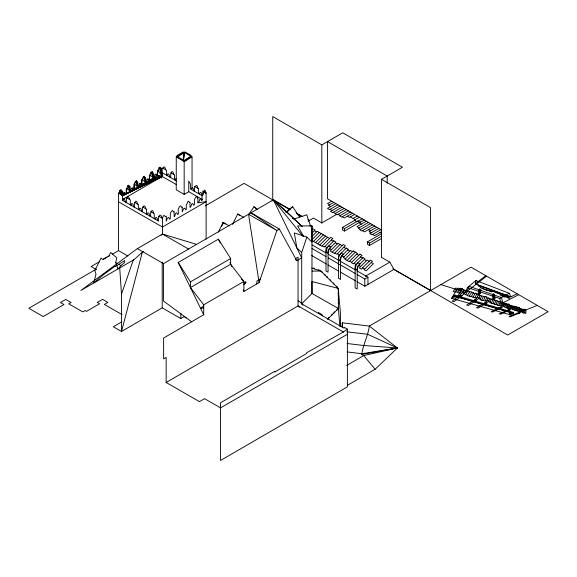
<?xml version="1.0" encoding="UTF-8"?>
<svg xmlns="http://www.w3.org/2000/svg" width="577" height="577" viewBox="0 0 577 577"><rect width="100%" height="100%" fill="white"/><g stroke="black" fill="none" stroke-linecap="round" stroke-linejoin="round"><path stroke-width="0.87" d="M338.302 289.2L338.302 288.817M338.382 306.185L338.382 307.325M338.36 302.73L338.36 302.362M338.331 295.374L338.331 294.97M338.317 292.791L338.317 292.402M485.098 287.411L485.084 289.769L483.67 289.257L483.75 286.913M303.653 236.411L297.523 225.946L311.962 225.924L311.991 293.469L301.699 303.819L302.875 305.161M331.703 315.222L332.193 314.003L332.41 314.515M313.022 268.442L313.838 267.98L314.191 268.824M482.386 286.408L482.257 288.464L480.814 287.945L481.002 285.903M326.885 277.054L327.087 276.592L327.541 277.71M333.888 313.03L334.386 311.796L334.617 312.294M183.32 152.855L177.103 157.442L177.002 155.552L183.32 151.881L183.363 161.041L184.842 151.823L191.11 155.422L191.11 156.389L183.363 161.041L184.135 152.386L192.054 156.937L192.054 188.246M480.432 293.448L480.785 289.531L479.581 289.106L478.773 289.69L478.268 293.606L479.559 294.039L480.432 293.448L479.134 293.015L478.268 293.606M166.58 175.249L166.58 170.302L162.209 167.799L162.209 176.461L133.972 189.133L134.441 183.912L135.314 181.452L136.432 180.803L137.304 182.253L137.73 186.948L162.209 176.461L176.18 184.489M159.144 167.618L162.209 176.461L141.661 184.669L142.187 179.418L143.262 176.843L144.243 176.273L145.051 177.752L145.592 182.39L162.209 176.461L159.8 167.243L159.144 167.618L157.968 170.258L157.463 175.502L122.425 195.834L119.836 190.439L120.889 189.826L121.725 191.29L122.425 195.834L162.209 176.461L159.8 167.243L160.731 168.657L161.473 173.172L162.209 172.747L176.439 180.911M479.559 294.039L479.97 290.101L480.785 289.531M161.163 177.904L162.209 176.461L149.393 180.183L149.955 174.91L151.008 172.343L152.169 171.672L153.302 177.918L162.209 176.461L157.968 170.258L157.463 170.554L157.463 175.502L162.209 176.461L161.199 177.947M328.529 318.417L329.005 317.307L329.236 317.711M330.051 280.206L330.282 279.766L330.765 280.912M162.209 176.461L133.395 189.472L132.508 187.72L131.549 188.282L130.568 191.11L162.209 176.461L138.285 186.631L139.23 183.818L141.149 184.965L162.209 176.461L125.656 193.959L124.697 192.256L123.774 192.79L122.851 195.589L162.209 176.461L146.075 182.108L147.077 179.267L148.909 180.464L162.209 176.461L126.269 193.605L126.875 188.304L127.697 185.873L128.707 185.282L129.472 186.797L130.085 191.391L162.209 176.461L157.196 175.653L155.033 174.651L153.85 177.601L162.209 176.461L122.36 199.592M479.134 293.015L479.581 289.106M336.954 309.943L337.437 308.818L337.682 309.214M336.564 286.675L336.788 286.264L337.257 287.368M479.602 285.391L479.451 286.639L480.886 287.158M515.225 310.383L515.73 306.603M324.591 274.775L324.837 274.356L325.341 275.525M478.189 284.865L478.037 285.86L479.48 286.387M333.275 283.415L333.52 283.018L334.011 284.144M321.519 271.724L321.771 271.334L322.269 272.474M115.768 262.593L116.698 257.811L110.669 252.488L109.075 255.741L102.656 259.462L101.018 258.049L94.859 270.483L95.977 274.082L93.784 282.99L102.915 275.106L115.075 266.127L115.111 266.617L124.697 260.552L124.755 262.434L120.946 265.564L117.975 268.954L115.768 262.593L117.246 263.444M222.83 224.15L223.176 222.412L229.249 225.895M506.072 307.692L506.858 304.036M510.89 296.903L475.311 283.805L476.039 280.552L509.289 293.282L510.89 296.903L516.985 293.7M318.338 270.202L318.742 269.697L319.571 270.606M142.541 251.363L121.502 331.486L113.294 326.77L121.769 321.851M497.562 305.06L498.651 301.353M119.836 190.439L119.136 192.797L118.523 193.151L118.523 250.627L112.436 254.161M496.069 304.606L497.223 300.884M119.057 193.454L119.583 191.802L121.668 194.954M494.561 304.137L495.766 300.408M301.699 252.51L306.849 237.075L294.32 232.92L296.866 247.987L301.699 252.51L301.699 303.819M493.039 303.668L494.301 299.925M243.119 289.805L243.912 291.428L259.102 282.607L276.866 230.504L279.362 229.062L296.78 260.739L301.699 257.89L273.375 199.83L163.471 263.61L163.551 301.086L191.593 321.786M162.209 261.958L162.209 307.858L121.502 331.486L121.502 294.104L133.511 259.405M122.807 200.558L123.464 198.676L124.509 199.274L125.692 202.217M161.12 235.25L162.44 234.06L162.44 218.373L163.291 215.921L164.149 215.423L165.39 216.656L166.263 216.151L166.263 221.099L167.352 218.207L168.585 217.493L169.645 219.137L170.28 218.77L170.28 213.822L171.412 211.211L172.581 210.533L173.54 211.932L174.182 211.557L174.182 216.505L174.723 216.187L175.61 213.418L176.685 212.79L177.709 214.456L178.279 214.132L178.279 209.184L179.49 206.523L180.615 205.866L181.582 207.266L182.238 206.883L182.238 211.831L183.58 208.795L184.69 208.146L185.7 209.819L186.284 209.48L186.284 204.532L186.883 204.186L187.734 201.734L188.686 201.185L189.523 202.65L190.028 202.361L190.028 207.309L190.763 206.883L191.636 204.114L192.725 203.486L193.677 205.196L194.399 204.77L194.399 199.822L195.704 197.118L196.656 196.562L197.464 198.048L197.904 197.788L197.904 202.736L206.126 201.683L162.44 227.042L118.523 201.813M491.489 303.192L492.808 299.441M342.298 322.817L342.32 327.087L342.298 322.817L369.316 326.063L397.394 347.974L375.151 369.237L363.676 355.562L361.736 354.451C363.02 344.642 368.126 335.893 369.316 326.063L471.02 267.158L548.15 311.688L507.717 335.035L393.766 269.25M221.655 226.552L223.176 222.412L225.167 224.056M440.878 284.555L465.589 292.452L467.428 287.49L476.039 280.552M171.333 173.035L171.996 171.463L173.006 172.04L173.771 174.434M191.333 189.465L192.105 187.655L193.057 188.203L193.901 190.944M130.957 205.239L131.744 203.429L132.869 204.078L133.871 206.912M481.723 300.177L483.439 296.376M167.135 175.574L167.957 173.785L168.938 174.348L169.862 177.139M461.297 289.221L457.626 296.874L452.26 297.263L454.907 295.071L513.104 312.316L513.516 313.398L510.219 314.761L451.647 298.345L456.631 289.589L461.297 289.221L467.247 291.169L468.95 286.264L501.478 297.602L502.92 302.817L507.104 304.187L509.866 313.686L513.104 312.316M138.927 209.819L139.793 208.052L140.939 208.715L141.899 211.521M488.784 301.006L488.632 301.288A9.117 5.265 0 0 1 487.305 302.73L478.03 308.118L476.472 307.7L485.055 302.68A8.763 5.056 0 0 0 486.743 301.172A8.359 4.825 0 0 0 487.19 300.509M126.875 197.947L127.64 196.432L128.671 197.024L129.717 199.577M135.04 202.635L135.804 201.121L136.799 201.69L137.752 204.193M218.315 232.077L223.176 222.412M232.495 224.417L237.76 213.944L243.819 217.428M159.129 216.469L159.923 214.969L161.185 215.697L161.863 218.041M155.083 219.094L156.014 217.37L156.973 217.918L157.968 220.753M451.647 298.345L454.907 295.071M163.089 168.304L163.911 166.818L164.935 167.409L165.729 169.811M175.047 180.118L176.014 178.408M478.867 297.891L478.694 298.179A11.966 6.91 0 0 1 477.302 299.687L468.351 305.5L466.663 305.045L474.921 299.622A11.59 6.693 0 0 0 476.631 298.035A10.999 6.347 0 0 0 477.129 297.343M146.998 214.449L147.986 212.762L149.025 213.353L149.933 216.137M469.274 296.181L471.654 292.121M151.138 211.882L152.003 210.425L152.912 210.944L153.655 213.324M199.274 194.031L200.277 192.343L201.33 192.949L202.08 195.639L190.41 188.939L190.41 183.991L188.758 181.084L188.758 191.708L184.171 194.37L176.252 189.819L176.252 156.958L184.135 152.386M143.06 207.244L143.94 205.787L144.957 206.378L145.902 208.874M244.965 283.235L245.838 281.937L245.838 282.73L243.912 284.641M203.515 191.521L204.467 190.107L205.21 190.54L206.126 193.021L206.126 239.195M249.026 214.081L253.995 206.717L257.436 209.509M464.218 293.289L464.117 293.433A19.813 11.439 0 0 1 462.199 295.453L454.157 301.663L452.267 301.158L459.934 295.092A20.743 11.98 0 0 0 461.679 293.383L462.365 292.525L464.319 293.145M195.264 186.782L196.274 185.405L197.103 185.881L198.026 188.369M287.173 212.105L292.582 206.66L299.557 216.952M327.556 319.398L338.389 308.5L338.295 288.399L320.812 271.017L311.724 268.009M311.782 230.028L312.986 228.824L315.071 230.028L312.063 233.029M311.731 236.635L317.155 231.226L329.647 238.445M312.013 239.643L319.24 232.43M313.491 241.446L321.317 233.635M315.576 242.643L323.401 234.839M317.66 243.847L325.486 236.036M319.737 245.052L327.57 237.241M332.237 252.264L340.062 244.453M347.08 260.422L355.36 252.156M143.341 251.276L134.116 259.585L80.867 290.491L137.362 248.615L162.44 234.06L195.884 244.143M272.07 201.005L273.375 199.83L294.746 219.123M285.687 212.271L292.582 206.66M475.311 283.805L485.726 275.655M465.589 292.452L486.62 276.167M191.11 156.389L185.08 160.983L185.08 160.009L191.326 156.381L191.326 157.355L191.11 156.389L184.171 161.51L184.171 194.37M493.256 293.924L492.412 294.443L492.924 298.468L494.063 298.85L494.979 298.323L494.323 294.299L493.256 293.924L493.833 297.941L494.979 298.323M494.323 294.299L493.472 294.811L494.063 298.85M492.924 298.468L493.833 297.941M121.725 191.29L122.425 190.886L122.439 200.342L158.524 221.07L158.524 216.123L162.44 218.373M129.472 186.797L130.085 186.443L130.085 191.391L126.875 188.304L126.269 188.657L126.269 193.605M137.304 182.253L137.73 182L137.73 186.948L134.441 183.912L133.972 184.186L133.972 189.133M145.051 177.752L145.592 177.442L145.592 182.39L142.187 179.418L141.661 179.721L141.661 184.669M152.754 173.288L153.302 172.97L153.302 177.918L149.955 174.91L149.393 175.235L149.393 180.183M160.731 168.657L161.473 168.224L161.473 173.172M139.23 183.818L140.449 183.118L141.149 184.965M147.077 179.267L148.152 178.646L148.909 180.464M155.033 174.651L156.194 173.98L157.196 175.653M192.054 156.937L184.171 161.51L176.252 156.958M197.904 202.736L198.769 202.238L199.765 199.397L200.731 198.834L201.618 200.587L202.065 200.327L202.065 195.379L202.844 194.925L203.724 192.458L204.72 191.881L205.556 193.345L206.126 193.021L202.743 191.074L202.743 195.199M99.54 261.648L91.108 266.538L96.251 269.495M103.413 259.398L105.627 258.114M106.363 257.688L107.026 257.306M108.505 256.448L109.428 255.914M96.294 269.134L28.85 308.277L43.217 316.564L63.953 304.526L60.448 302.514L65.728 299.449L71.043 302.499L68.728 303.841L82.749 311.89L85.057 310.556L86.478 311.371L99.583 303.769L97.253 302.427L102.54 299.362L107.849 302.413L104.365 304.44L122.115 314.638M205.318 205.866L244.064 183.378L290.101 209.819M347.397 334.278L220.565 407.881L204.525 398.664L199.454 401.614L166.154 382.486L166.154 357.415L163.623 358.887L163.623 338.021L203.703 314.761L178.206 262.485L218.409 239.152L230.641 258.546L230.641 264.23L243.912 281.468L243.912 291.428M203.703 314.761L203.703 304.8L190.439 287.562L190.439 281.879L230.641 258.546M190.439 287.562L230.641 264.23M203.703 304.8L243.912 281.468L241.388 278.951M162.209 307.858L180.832 318.554L184.135 316.643L186.263 317.862M203.703 306.171L201.2 307.62L201.2 308.63L202.52 307.866L203.703 307.981M243.912 283.055L245.838 281.937M260.306 279.088L256.866 281.086L256.866 283.906M295.604 258.604L298.057 257.176L298.057 305.933L299.232 307.274M166.154 382.486L298.057 305.933L343.546 332.063M347.397 329.142L343.452 331.869L306.589 352.835L306.589 353.535L274.746 372.014L274.746 371.314L220.565 402.753L220.565 460.46L347.397 386.85L347.397 329.142L344.065 327.253L344.065 328.169L301.49 303.718L300.588 302.283L298.057 300.826M346.712 365.407L363.676 355.562L397.394 347.974L367.672 334.299L346.69 331.782M347.397 385.342L375.151 369.237M289.878 209.271L272.733 199.368L272.733 116.54L321.822 144.885L342.767 132.789L402.436 167.243L381.491 179.332L381.491 257.659M331.681 201.2L327.512 203.602L329.597 204.806M333.766 202.404L328.565 205.398L330.65 206.602M335.843 203.602L327.512 208.412L329.597 209.617L337.927 204.806M308.132 221.186L313.491 218.092L321.822 222.902L336.564 214.392M340.012 206.011L330.585 211.449L332.669 212.653L342.096 207.208M344.173 208.412L335.15 213.627L337.235 214.824L346.258 209.617M348.342 210.821L339.579 215.877L341.656 217.082L350.427 212.019M352.504 213.223L344.339 217.94L342.255 216.736M354.588 214.428L349.446 217.392L347.368 216.187M353.117 218.459L357.351 216.022M359.435 217.219L354.213 220.234L356.968 221.828L362.19 218.813M360.394 221.857L344.483 231.038L342.406 229.841L342.406 227.432L355.281 220.003M342.406 227.432L344.483 228.636L358.122 220.767M364.275 220.017L359.204 222.946L361.289 224.143M366.359 221.222L356.975 226.638L359.06 227.836M368.443 222.419L358.339 228.254L360.423 229.458M370.521 223.624L359.817 229.805L361.902 231.002L372.605 224.828M374.689 226.025L364.563 231.875L362.479 230.67M376.774 227.23L369.114 231.651L371.199 232.856M378.851 228.434L369.807 233.656L371.891 234.861L380.935 229.639M381.505 231.716L374.689 235.647L372.605 234.442M381.599 238.474L369.482 245.47L367.398 244.266L367.398 241.864L381.786 233.555M367.398 241.864L369.482 243.068L381.599 236.072M365.32 276.311L389.821 262.16L393.99 269.38L364.83 286.214L357.134 281.764M357.062 274.515L364.83 278.994L367.953 277.191L367.953 284.411M467.428 287.49L499.783 298.54L509.289 293.282M499.783 298.54L501.06 303.776L518.716 294.696M501.593 307.671L502.293 307.252A6.628 3.83 0 0 0 503.382 306.098L503.627 305.522L502.235 305.089A5.849 3.375 0 0 1 501.853 305.868A6.289 3.628 0 0 1 500.194 307.252L491.207 311.681L492.585 312.056L501.593 307.671L500.187 307.252M509.96 308.392A5.402 3.116 0 0 1 508.359 309.719L499.213 313.845L500.497 314.191L510.349 309.712A5.676 3.274 0 0 0 511.402 308.601L511.611 308.039L510.32 307.635A5.085 2.935 0 0 1 509.989 308.399M519.502 313.08L520.202 312.72A4.739 2.741 0 0 0 521.269 311.515L521.363 311.111L520.194 310.743A4.364 2.517 0 0 1 519.92 311.486A4.573 2.64 0 0 1 518.326 312.734L509.044 316.499L510.212 316.816L519.502 313.08L518.319 312.727M537.223 305.384L523.498 310.945L501.06 303.776M361.736 354.451L397.394 347.974L363.64 345.493L347.073 343.503M397.394 347.974L361.995 353.73L347.138 351.941M312.056 271.103L320.812 271.017M454.33 296.138L513.516 313.398M454.012 295.813L512.008 312.777M459.934 295.092L461.91 295.691M474.921 299.622L476.674 300.148M485.055 302.68L486.663 303.163M508.351 309.712L509.65 310.109M483.497 300.494L485.156 301.006L486.865 296.895L485.286 296.376L483.403 300.696L480.006 299.651L481.795 295.842L485.055 296.903M499.083 305.32L500.526 305.767L501.593 301.749L500.209 301.295L499.026 305.514L489.916 302.709L491.301 298.944L500.064 301.814M507.471 307.916L508.806 308.327L509.556 304.375L508.272 303.949L507.428 308.111L504.702 307.267L505.539 303.603L508.171 304.461M465.812 294.436L463.872 293.83L465.935 290.657L464.045 290.036L461.766 293.412L459.754 292.784M480.331 298.958L478.614 298.424L480.136 295.294L478.448 294.746L476.768 298.071L474.986 297.523M490.169 302.023L488.582 301.533L489.772 298.446L488.221 297.941L486.909 301.223L485.279 300.718M504.853 306.603L503.469 306.171L504.19 303.163L502.834 302.716L502.026 305.925L500.605 305.478M512.78 309.077L511.503 308.673L512.001 305.716L510.739 305.305L510.176 308.457L508.856 308.046M522.473 312.099L521.312 311.731L521.55 308.839L520.404 308.464L520.122 311.544L518.932 311.176M523.62 312.546L524.753 312.9M455.541 291.637L457.619 292.287M467.514 295.366L465.596 294.775L467.803 291.262L469.642 291.868M471.272 296.535L473.104 297.105M513.999 309.784L512.737 309.395L513.241 306.12L514.475 306.524M516.494 310.556L517.713 310.938M477.208 297.198L478.939 297.746M487.248 300.365L488.842 300.869M457.777 288.651L455.751 287.995L453.14 291.363L455.26 292.02L458.181 288.118L460.165 288.767M461.982 289.604L463.908 290.231M476.638 294.378L478.355 294.941M486.57 297.617L488.142 298.136M501.406 302.456L502.783 302.903M509.426 305.074L510.703 305.485M519.228 308.269L520.389 308.645M465.74 290.959L467.615 291.573M479.992 295.597L481.658 296.138M489.657 298.742L491.193 299.247M504.125 303.452L505.466 303.891M511.95 305.998L513.198 306.409M521.529 309.121L522.661 309.488M473.241 293.044L475.008 293.621M516.891 307.31L518.074 307.7M523.801 309.575L522.683 309.207L522.43 312.734L523.584 313.087L523.837 309.063L524.933 309.431L524.738 313.138L525.863 313.484L526 310.296L524.911 309.936M501.608 295.669L500.389 295.229L499.732 292.799M502.87 296.297L501.658 295.864L500.901 293.224M504.067 296.729L505.25 297.155L504.334 294.494M482.264 288.349L483.685 288.853M507.32 297.306L506.18 296.895L505.459 294.905M487.846 290.419L489.202 290.902M490.544 291.399L491.871 291.875L491.611 289.805M508.525 297.898L509.65 298.302L508.755 296.116M485.084 289.589L487.861 290.657L487.745 288.385M504.889 296.088L506.036 296.506M493.025 291.327L495.96 292.395M497.59 292.972L498.809 293.419M491.77 291.089L493.061 291.558L492.873 290.274M500.079 294.082L498.867 293.643L498.55 292.359M297.126 213.851L301.793 216.534M392.843 268.832L430.579 290.505L430.579 207.677L381.491 179.332M252.272 214.089L251.038 212.798L279.362 229.062M188.758 191.708L202.354 199.519M118.523 193.151L122.439 195.394M162.44 234.06L188.549 249.055M137.362 248.615L163.471 263.61M118.523 250.627L127.878 256M118.725 264.295L120.946 265.564M381.758 230.115L327.512 198.791L327.512 141.596L387.181 176.05L387.181 183.197M379.962 232.286L381.512 233.18M358.007 221.229L360.091 222.433M350.354 216.865L355.201 219.664M368.501 229.603L370.585 230.807M330.066 209.35L332.143 210.547M338.144 214.298L340.228 215.502M333.355 212.257L335.439 213.461M381.491 257.356L389.821 262.16M296.109 212.87L302.341 216.469M307.793 219.613L309.351 220.515M309.964 225.282L312.042 226.487M342.147 245.658L337.978 243.249L330.152 251.06L334.321 253.469L343.286 244.518L345.363 245.723L336.802 254.262L334.725 253.065M352.561 251.666L350.477 250.468L343.358 257.573L345.443 258.77M356.723 254.075L358.807 255.279M369.222 261.287L367.138 260.083L359.312 267.894L361.39 269.098L370.398 260.119L372.475 261.316L364.137 269.639L366.215 270.844L373.384 263.696L371.299 262.492M331.321 240.061L333.405 241.258M343.813 247.273L345.897 248.471M360.474 256.888L362.558 258.092M314.436 230.663L316.513 231.867M335.259 242.686L337.343 243.891M347.758 249.899L349.835 251.103M364.419 259.52L366.496 260.725M329.445 248.485L331.53 249.69M341.945 255.698L344.029 256.902M358.605 265.319L360.69 266.524M362.565 267.93L364.65 269.127M324.894 246.466L326.979 247.67M337.394 253.678L339.478 254.883M354.054 263.3L356.139 264.504M349.604 261.179L351.689 262.376M322.226 245.845L324.31 247.05L332.871 238.51L330.787 237.306L321.822 246.249L312.107 240.638M312.034 244.908L326.012 252.978M328.342 254.32L355.526 270.014M357.076 270.916L367.953 277.191M312.013 248.507L325.998 256.577M328.327 257.919L355.511 273.613M311.724 255.553L326.351 263.992M327.887 264.879L338.663 271.103M340.199 271.991L355.591 280.876M292.207 218.113L293.722 219.051M123.774 192.79L125.656 193.959M131.549 188.282L133.395 189.472M251.038 212.798L276.866 230.504L248.543 214.24L259.102 282.607M237.76 213.944L239.751 215.589M274.183 201.373L273.375 199.83L302.103 226.465M302.096 226.4L294.256 218.979L306.748 214.795L310.57 226.155M306.849 237.075L311.991 242.16L311.962 225.924M253.995 206.717L257.032 209.732M295.547 259.448L296.78 260.739M273.375 199.83L303.163 236.62M178.206 262.485L190.439 281.879M322.637 315.864L321.865 314.501L318.41 312.518L318.41 313.434M218.409 239.152L220.313 243.061M229.87 262.65L231.781 266.567M135.314 181.452L137.73 186.948L136.432 180.803M127.697 185.873L130.085 191.391L128.707 185.282M143.262 176.843L145.592 182.39L144.243 176.273M151.008 172.343L153.302 177.918L152.169 171.672M507.666 295.72L508.604 298.093L507.464 297.689L506.57 295.316M510.219 314.761L507.104 304.187M503.202 294.075L504.118 296.888L502.92 296.463L502.062 293.65M120.889 189.826L122.425 195.834M497.352 291.919L497.655 293.246L496.011 292.647L495.744 291.327M494.518 290.88L494.705 291.94M490.342 289.337L490.558 291.558L489.217 291.075L489.051 288.868M339.882 326.423L338.389 308.5L311.991 293.469L311.941 281.526L338.295 288.399L340.466 313.715L340.524 326.697M119.677 267.49L121.502 294.104M486.433 287.901L486.483 290.159M338.302 289.113L338.302 290.065M338.317 292.69L338.324 293.635M338.331 295.258L338.331 296.196M338.346 298.936L338.346 299.852M338.367 302.644L338.367 303.552M369.482 243.068L369.482 245.47M364.83 278.994L364.83 286.214M344.483 228.636L344.483 231.038M321.822 144.885L321.822 223.212M198.582 193.634L198.582 188.686L194.442 186.306L194.442 191.254M183.363 161.041L183.363 160.074L177.103 156.475L177.103 157.442M180.832 313.152L180.832 318.554M174.485 179.793L174.485 174.845L170.72 172.682L170.72 177.629M154.232 218.604L154.232 213.656L150.676 211.615L150.676 216.563M146.421 214.117L146.421 209.17L142.533 206.941L142.533 211.889M138.386 209.509L138.386 204.561L134.542 202.354L134.542 207.302M130.323 204.871L130.323 199.923L126.377 197.659L126.377 202.606M519.3 307.584L518.903 311.45L517.699 311.075L518.132 307.202L519.3 307.584M516.927 307L516.465 310.765L513.97 309.993L514.518 306.207L516.927 307M477.02 293.65L474.835 297.819L473.017 297.256L475.297 293.08L477.02 293.65M473.436 292.705L471.142 296.758L467.377 295.597L469.851 291.529L473.436 292.705M462.494 288.861L459.544 293.087L457.496 292.452L460.554 288.226L462.494 288.861M333.816 240.847L325.991 248.658L325.991 271.002L328.068 272.2L328.068 249.863L335.901 242.052L333.816 240.847M346.308 248.06L338.483 255.871L338.483 278.215L340.567 279.419L340.567 257.075L348.393 249.264L346.308 248.06M353.275 250.952L344.996 259.217L349.157 261.619L357.444 253.361L353.275 250.952M359.947 254.14L351.386 262.679L353.463 263.884L362.031 255.344L359.947 254.14M362.969 257.681L355.143 265.492L355.143 287.836L357.228 289.034L357.228 266.697L365.053 258.885L362.969 257.681M330.809 247.122L328.731 245.925A5.893 3.404 -60 0 0 325.991 252.026L328.068 253.224A5.893 3.404 -60 0 1 330.809 247.122M343.308 254.342L341.223 253.137A5.893 3.404 -60 0 0 338.483 259.239L340.567 260.443A5.893 3.404 -60 0 1 343.308 254.342M359.969 263.956L357.884 262.759A5.893 3.404 -60 0 0 355.143 268.86L357.228 270.058A5.893 3.404 -60 0 1 359.969 263.956"/></g></svg>
